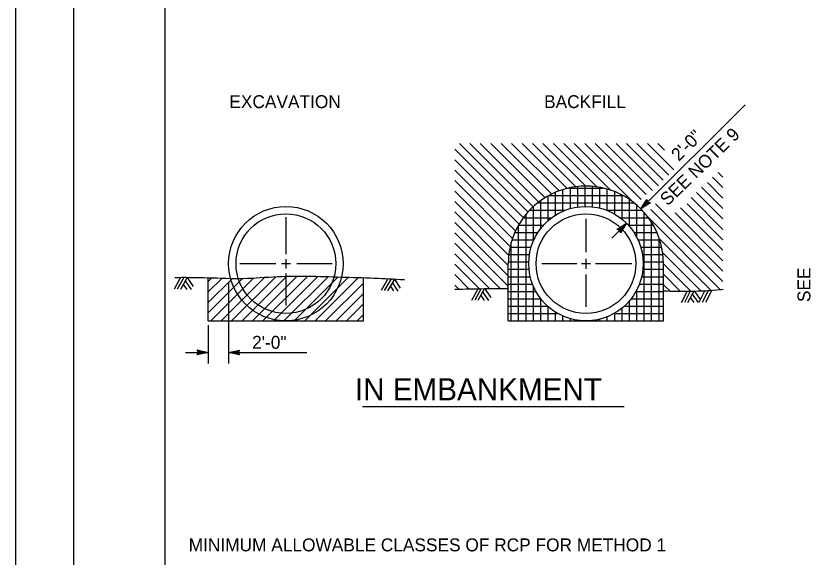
# Model space of a CAD drawing. Extents: x -894 to 866, y -476 to 714.
# Drawn here: x -894 to -461.9, y 127.2 to 420.4 of the extents above; entities that cross this region are included whole.
import ezdxf

# ---------------------------------------------------------------- set-up
doc = ezdxf.new("R2010")
doc.units = 0
for name, color, linetype in [('10 Sheet Format', 7, 'Continuous'), ('56 Stage 3 Anno', 7, 'Continuous'), ('57 Undefined', 7, 'Continuous'), ('59 Sndwall Anno', 7, 'Continuous'), ('60 Nongeo Data', 7, 'Continuous'), ('border_PLOTTING-ELEMENTS', 7, 'Continuous'), ('border_rw_22x34_Cut_Lines', 7, 'Continuous')]:
    doc.layers.add(name, color=color, linetype=linetype)

msp = doc.modelspace()

# ---------------------------------------------------------------- linework, layer by layer
at = {"layer": '10 Sheet Format'}
msp.add_line((-813.45, 643.96), (-813.45, -406.04), dxfattribs=at)
msp.add_lwpolyline([(-894.04, 713.56), (865.96, 713.56), (865.96, -476.44), (-894.04, -476.44)], close=True, dxfattribs=at)
at = {"layer": '56 Stage 3 Anno'}
for p, q in [((-555.68, 315.79), (-499.27, 372.21)), ((-555.68, 315.79), (-552.38, 320.97)), ((-554.7, 316.77), (-552.29, 320.55)), ((-553.73, 317.74), (-552.18, 320.18)), ((-552.38, 320.97), (-552.38, 320.97)), ((-552.38, 320.97), (-552.01, 319.46)), ((-550.49, 319.08), (-555.68, 315.79)), ((-555.68, 315.79), (-555.68, 315.79)), ((-550.9, 319.18), (-554.71, 316.76)), ((-551.32, 319.27), (-553.73, 317.74)), ((-552.75, 318.71), (-552.09, 319.76)), ((-551.69, 319.39), (-552.75, 318.71)), ((-552.01, 319.46), (-550.49, 319.08)), ((-550.49, 319.08), (-550.49, 319.08)), ((-747.9, 311.28), (-747.9, 291.38)), ((-585.44, 310.53), (-585.44, 292.34)), ((-571.5, 299.97), (-563.44, 308.03)), ((-568.63, 304.73), (-563.44, 308.03)), ((-568.23, 304.63), (-564.42, 307.05)), ((-564.42, 307.04), (-566.83, 303.26)), ((-563.44, 308.03), (-566.75, 302.84)), ((-563.44, 308.03), (-563.44, 308.03)), ((-567.12, 304.35), (-568.63, 304.73)), ((-568.63, 304.73), (-568.63, 304.73)), ((-567.81, 304.55), (-565.4, 306.08)), ((-567.44, 304.42), (-566.38, 305.1)), ((-566.75, 302.84), (-567.12, 304.35)), ((-566.38, 305.1), (-567.04, 304.06)), ((-565.4, 306.08), (-566.95, 303.64)), ((-566.75, 302.84), (-566.75, 302.84)), ((-772.75, 286.17), (-753.37, 286.17)), ((-750.27, 286.17), (-745.46, 286.17)), ((-747.9, 288.66), (-747.9, 283.55)), ((-742.05, 286.17), (-722.9, 286.17)), ((-609.36, 286.16), (-590.33, 286.16)), ((-587.87, 286.16), (-583.03, 286.16)), ((-585.44, 288.86), (-585.44, 283.44)), ((-580.24, 286.16), (-560.52, 286.16)), ((-747.9, 280.76), (-747.9, 263.55)), ((-585.44, 280.21), (-585.44, 262.7)), ((-778.98, 276.24), (-778.98, 232.08)), ((-789.9, 252.92), (-789.9, 232.08)), ((-802.16, 238.04), (-789.9, 238.04)), ((-795.1, 238.04), (-795.9, 239.38)), ((-795.9, 239.38), (-795.9, 239.38)), ((-795.9, 239.38), (-789.9, 238.04)), ((-789.9, 238.04), (-795.9, 236.71)), ((-795.9, 236.71), (-795.1, 238.04)), ((-795.68, 239.03), (-791.28, 238.04)), ((-791.29, 238.04), (-795.66, 237.07)), ((-792.66, 238.05), (-795.48, 237.42)), ((-795.45, 238.67), (-792.66, 238.05)), ((-795.27, 238.32), (-794.04, 238.05)), ((-794.04, 238.05), (-795.25, 237.78)), ((-789.9, 238.04), (-789.9, 238.04)), ((-778.98, 238.04), (-772.98, 239.37)), ((-772.98, 236.7), (-778.98, 238.04)), ((-778.98, 238.04), (-778.98, 238.04)), ((-778.98, 238.04), (-736.56, 238.04)), ((-773.2, 237.06), (-777.6, 238.04)), ((-777.59, 238.05), (-773.22, 239.02)), ((-776.22, 238.04), (-773.39, 238.67)), ((-773.43, 237.42), (-776.22, 238.04)), ((-774.84, 238.04), (-773.63, 238.31)), ((-773.61, 237.77), (-774.84, 238.04)), ((-772.98, 239.37), (-773.78, 238.04)), ((-773.78, 238.04), (-772.98, 236.7)), ((-772.98, 239.37), (-772.98, 239.37)), ((-795.9, 236.71), (-795.9, 236.71)), ((-772.98, 236.7), (-772.98, 236.7))]:
    msp.add_line(p, q, dxfattribs=at)
at = {"layer": '57 Undefined'}
msp.add_line((-706.47, 208.75), (-564.73, 208.75), dxfattribs=at)
at = {"layer": '59 Sndwall Anno'}
for p, q in [((-804.87, 278.66), (-808.4, 272.25)), ((-803.17, 278.72), (-806.7, 272.31)), ((-801.4, 278.65), (-804.97, 272.17)), ((-802.45, 276.78), (-799.25, 272.2)), ((-801.4, 278.65), (-798.04, 273.85)), ((-692.63, 277.96), (-696.39, 271.67)), ((-690.93, 277.95), (-694.68, 271.68)), ((-689.17, 277.83), (-692.96, 271.48)), ((-689.17, 277.83), (-685.98, 272.91)), ((-803.47, 274.94), (-801.56, 272.21)), ((-691.36, 274.19), (-689.55, 271.4)), ((-690.28, 275.99), (-687.24, 271.3)), ((-643.86, 272.64), (-647.36, 266.28)), ((-642.18, 272.65), (-645.65, 266.35)), ((-640.36, 272.69), (-643.93, 266.21)), ((-640.36, 272.69), (-637, 267.88)), ((-642.43, 268.97), (-640.52, 266.24)), ((-641.41, 270.81), (-638.21, 266.23)), ((-530.57, 271.21), (-533.81, 264.94)), ((-528.94, 271.17), (-532.1, 265.05)), ((-527.08, 271.34), (-530.38, 264.96)), ((-527.98, 269.63), (-524.66, 265.13)), ((-526.9, 271.43), (-523.5, 266.81)), ((-520.98, 271.69), (-524.35, 265.18)), ((-519.13, 271.71), (-522.52, 265.17)), ((-517.35, 271.77), (-520.77, 265.16)), ((-528.95, 267.76), (-526.97, 265.08))]:
    msp.add_line(p, q, dxfattribs=at)
for points in [[(-616.78, 314.11), (-653.98, 351.31)], [(-613.98, 316.97), (-648.32, 351.31)], [(-610.91, 319.55), (-642.67, 351.31)], [(-607.56, 321.86), (-637.01, 351.31)], [(-603.91, 323.88), (-631.35, 351.31)], [(-599.95, 325.57), (-625.7, 351.31)], [(-595.63, 326.9), (-620.04, 351.31)], [(-590.87, 327.8), (-614.38, 351.31)], [(-585.57, 328.15), (-608.72, 351.31)], [(-579.48, 327.73), (-603.07, 351.31)], [(-572.06, 325.97), (-597.41, 351.31)], [(-560.04, 319.6), (-591.75, 351.31)], [(-555.62, 320.84), (-586.1, 351.31)], [(-552.79, 323.67), (-580.44, 351.31)], [(-549.36, 325.89), (-574.78, 351.31)], [(-546.13, 328.31), (-569.13, 351.31)], [(-543.54, 331.38), (-563.47, 351.31)], [(-540.63, 334.13), (-557.81, 351.31)], [(-537.88, 337.04), (-552.16, 351.31)], [(-542.84, 347.66), (-546.5, 351.31)], [(-619.31, 310.99), (-656.43, 348.11)], [(-621.56, 307.58), (-656.43, 342.45)], [(-623.52, 303.88), (-656.43, 336.8)], [(-511.24, 327.37), (-516.84, 332.97)], [(-511.24, 333.03), (-513.81, 335.59)], [(-625.15, 299.85), (-656.43, 331.14)], [(-511.24, 321.72), (-519.67, 330.14)], [(-626.4, 295.45), (-656.43, 325.48)], [(-601.86, 312.44), (-601.86, 324.81)], [(-597.86, 314.55), (-597.86, 326.28)], [(-594.86, 327.08), (-576.01, 327.08)], [(-593.86, 315.98), (-593.86, 327.3)], [(-589.86, 316.83), (-589.86, 327.92)], [(-585.86, 317.15), (-585.86, 328.15)], [(-581.86, 316.94), (-581.86, 328)], [(-577.86, 316.21), (-577.86, 327.46)], [(-573.86, 314.9), (-573.86, 326.53)], [(-569.86, 312.95), (-569.86, 325.16)], [(-511.24, 310.4), (-525.53, 324.68)], [(-511.24, 316.06), (-522.83, 327.65)], [(-627.21, 290.6), (-656.43, 319.83)], [(-609.86, 305.25), (-609.86, 320.33)], [(-605.86, 309.47), (-605.86, 322.86)], [(-605.44, 323.08), (-565.43, 323.08)], [(-565.86, 310.18), (-565.86, 323.31)], [(-561.86, 306.27), (-561.86, 320.91)], [(-511.24, 304.74), (-528.42, 321.92)], [(-613.86, 298.53), (-613.86, 317.08)], [(-611.5, 319.08), (-559.37, 319.08)], [(-557.86, 300.3), (-557.86, 317.83)], [(-511.24, 276.46), (-550.32, 315.54)], [(-511.24, 282.12), (-547.73, 318.61)], [(-511.24, 293.43), (-534.21, 316.4)], [(-511.24, 299.09), (-530.71, 318.55)], [(-627.46, 285.2), (-656.43, 314.17)], [(-617.86, 255.19), (-617.86, 312.85)], [(-615.88, 315.08), (-596.56, 315.08)], [(-574.31, 315.08), (-554.99, 315.08)], [(-553.86, 255.19), (-553.86, 313.84)], [(-512.67, 272.23), (-552, 311.56)], [(-511.24, 287.77), (-537.11, 313.64)], [(-627.47, 279.55), (-656.43, 308.51)], [(-621.86, 255.19), (-621.86, 307.07)], [(-621.85, 307.08), (-608.3, 307.08)], [(-619.23, 311.08), (-603.85, 311.08)], [(-567.02, 311.08), (-551.64, 311.08)], [(-562.58, 307.08), (-549.03, 307.08)], [(-549.86, 255.19), (-549.86, 308.47)], [(-627.48, 273.9), (-656.43, 302.86)], [(-623.87, 303.08), (-611.4, 303.08)], [(-559.47, 303.08), (-547, 303.08)], [(-625.4, 299.08), (-613.61, 299.08)], [(-557.27, 299.08), (-545.48, 299.08)], [(-545.86, 255.19), (-545.86, 300.2)], [(-518.01, 271.91), (-545.63, 299.54)], [(-631.86, 272.62), (-656.43, 297.2)], [(-626.48, 295.09), (-615.12, 295.09)], [(-625.86, 255.19), (-625.86, 297.57)], [(-555.75, 295.09), (-544.4, 295.09)], [(-637.44, 272.55), (-656.43, 291.54)], [(-627.15, 291.09), (-616.04, 291.09)], [(-554.83, 291.09), (-543.73, 291.09)], [(-523.35, 271.6), (-543.87, 292.11)], [(-643.03, 272.48), (-656.43, 285.89)], [(-627.43, 287.09), (-616.42, 287.09)], [(-554.45, 287.09), (-543.45, 287.09)], [(-528.72, 271.31), (-543.46, 286.05)], [(-627.46, 283.09), (-616.28, 283.09)], [(-554.59, 283.09), (-543.46, 283.09)], [(-789.9, 276.48), (-787.92, 278.46)], [(-789.9, 270.83), (-782.4, 278.32)], [(-789.9, 259.51), (-771.16, 278.25)], [(-789.9, 265.17), (-776.88, 278.18)], [(-788.59, 255.16), (-765.2, 278.56)], [(-782.93, 255.16), (-759.23, 278.86)], [(-777.28, 255.16), (-753.35, 279.08)], [(-771.62, 255.16), (-747.58, 279.2)], [(-765.96, 255.16), (-741.81, 279.32)], [(-760.31, 255.16), (-736.05, 279.42)], [(-754.65, 255.16), (-730.54, 279.27)], [(-748.99, 255.16), (-725.04, 279.11)], [(-743.34, 255.16), (-719.53, 278.96)], [(-737.68, 255.16), (-714.03, 278.81)], [(-732.02, 255.16), (-708.53, 278.66)], [(-648.62, 272.41), (-656.43, 280.23)], [(-627.46, 279.09), (-615.62, 279.09)], [(-555.25, 279.09), (-543.46, 279.09)], [(-534.38, 271.31), (-543.46, 280.39)], [(-726.37, 255.16), (-705.9, 275.63)], [(-654.2, 272.34), (-656.43, 274.57)], [(-627.46, 275.09), (-614.4, 275.09)], [(-613.86, 255.19), (-613.86, 273.77)], [(-556.48, 275.09), (-543.46, 275.09)], [(-540.07, 271.35), (-543.46, 274.74)], [(-720.71, 255.16), (-705.9, 269.97)], [(-627.46, 271.09), (-612.53, 271.09)], [(-558.34, 271.09), (-543.46, 271.09)], [(-557.86, 255.19), (-557.86, 272)], [(-715.05, 255.16), (-705.9, 264.32)], [(-627.46, 267.09), (-609.88, 267.09)], [(-609.86, 255.19), (-609.86, 267.05)], [(-561.86, 255.19), (-561.86, 266.03)], [(-560.99, 267.09), (-543.46, 267.09)], [(-627.46, 263.09), (-606.15, 263.09)], [(-605.86, 255.19), (-605.86, 262.82)], [(-601.86, 255.19), (-601.86, 259.85)], [(-569.86, 255.19), (-569.86, 259.35)], [(-565.86, 255.19), (-565.86, 262.12)], [(-564.73, 263.09), (-543.46, 263.09)], [(-709.39, 255.16), (-705.9, 258.66)], [(-627.46, 259.09), (-600.55, 259.09)], [(-597.86, 255.19), (-597.86, 257.75)], [(-593.86, 255.19), (-593.86, 256.31)], [(-589.86, 255.19), (-589.86, 255.47)], [(-581.86, 255.19), (-581.86, 255.36)], [(-577.86, 255.19), (-577.86, 256.09)], [(-573.86, 255.19), (-573.86, 257.39)], [(-570.32, 259.09), (-543.46, 259.09)]]:
    msp.add_lwpolyline(points, dxfattribs=at)
at = {"layer": '60 Nongeo Data'}
for p, q in [((-627.46, 255.18), (-627.46, 286.15)), ((-543.46, 255.19), (-543.46, 286.15)), ((-789.9, 255.16), (-789.9, 278.51)), ((-705.9, 255.16), (-705.9, 278.58)), ((-789.9, 255.16), (-705.9, 255.16)), ((-627.46, 255.19), (-543.46, 255.19))]:
    msp.add_line(p, q, dxfattribs=at)
for centre, radius in [((-747.89, 286.16), 31), ((-585.41, 286.18), 31), ((-747.9, 286.17), 27), ((-585.43, 286.16), 27)]:
    msp.add_circle(centre, radius, dxfattribs=at)
msp.add_arc((-585.46, 286.18), 42, 359.9576, 180.0484, dxfattribs=at)
for points in [[(-808.03, 278.74), (-792.09, 278.64), (-773.43, 278.14), (-754.72, 279.03), (-736.11, 279.42), (-718.16, 278.92), (-700.05, 278.37), (-683.71, 277.53)], [(-656.43, 272.31), (-640.38, 272.62), (-627.48, 272.68)], [(-543.46, 271.38), (-528.64, 271.29), (-512.84, 272.14), (-511.19, 272.33)]]:
    msp.add_spline(points, degree=3, dxfattribs=at)
at = {"layer": 'border_PLOTTING-ELEMENTS'}
msp.add_lwpolyline([(-862.86, -432.65), (837.14, -432.65), (837.14, 667.35), (-862.86, 667.35)], close=True, dxfattribs=at)
at = {"layer": 'border_rw_22x34_Cut_Lines'}
msp.add_line((-862.86, 667.35), (-862.86, -432.65), dxfattribs=at)

# ---------------------------------------------------------------- texts
at = {"layer": '57 Undefined'}
for s, height, p in [('EXCAVATION', 7, (-778.49, 370.44)), ('BACKFILL', 7, (-608.09, 370.44)), ('2\'-0"', 7, (-766.19, 240.04)), ('IN EMBANKMENT', 12, (-710.52, 212.09)), ('MINIMUM ALLOWABLE CLASSES OF RCP FOR METHOD 1', 7, (-800.52, 130.28))]:
    msp.add_text(s, height=height, dxfattribs=at).set_placement(p)
for s, rotation, p in [('SEE NOTE 9', 44, (-541.22, 317.11)), ('2\'-0"', 44.9499, (-535.11, 341.24)), ('SEE', 90, (-463.9, 265.35))]:
    msp.add_text(s, height=7, rotation=rotation, dxfattribs=at).set_placement(p)

doc.saveas('drawing.dxf')
